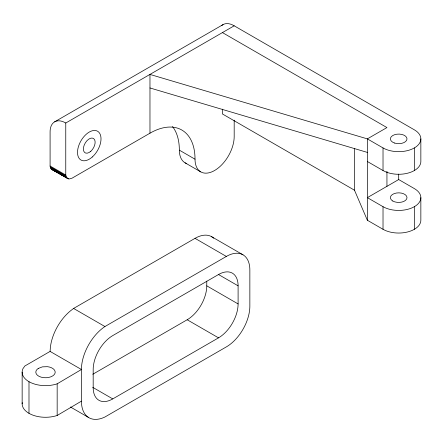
<?xml version="1.0" encoding="UTF-8"?>
<svg xmlns="http://www.w3.org/2000/svg" width="443" height="443" viewBox="0 0 443 443"><rect width="100%" height="100%" fill="white"/><g stroke="black" fill="none" stroke-linecap="round" stroke-linejoin="round"><path stroke-width="0.66" d="M81.429 401.148L81.429 369.506A36.121 20.854 -60 0 1 104.93 326.535L226.351 256.436A33.236 19.187 -60 0 1 249.852 270.003L249.852 306.185A33.236 19.187 -60 0 1 226.351 346.891L104.93 416.996A36.138 20.865 -60 0 1 81.429 401.148L57.164 415.479A23.341 13.478 0 0 1 32.954 415.174A23.341 13.478 0 0 1 22.239 402.637M50.092 351.415L81.429 369.506L57.164 383.832A23.341 13.478 0 0 1 31.281 382.852A23.341 13.478 0 0 1 22.947 368.676L24.886 365.968L50.092 351.415L50.352 347.683A36.121 20.854 -60 0 1 70.52 310.814L73.593 308.444L195.02 238.345A33.236 19.187 -60 0 1 213.664 238.196M54.639 121.836L223.039 24.609M234.186 120.175L234.186 136.582A27.699 15.992 -60 0 1 214.6 170.5A27.699 15.992 -60 0 1 195.02 159.198A63.703 36.78 -60 0 0 149.972 133.188L72.082 178.158L69.053 179.016L52.108 169.652L50.408 167.604L50.092 166.003L50.092 132.058A21.945 12.67 60 0 1 65.763 123.01L234.186 25.81L414.36 129.832A22.156 12.792 0 0 1 414.36 147.923L414.36 170.538M414.36 206.682A22.156 12.792 0 0 0 414.36 188.591L398.694 179.548L367.358 197.639L383.023 206.682A22.156 12.792 0 0 0 414.36 206.682L414.36 229.297M92.781 374.257L187.184 319.757A27.699 15.992 -60 0 0 206.77 285.835L206.77 281.144M112.766 398.905L218.521 337.848A27.699 15.992 -60 0 0 238.101 303.926L238.101 285.835A27.699 15.992 -60 0 0 218.521 274.527L112.766 335.584A27.699 15.992 -60 0 0 93.18 369.506L93.18 387.597A27.699 15.992 -60 0 0 112.766 398.905L92.665 387.298M52.717 169.874L53.387 169.974M149.972 87.963L367.358 152.409M51.56 169.309L68.383 178.922M234.186 25.81L232.11 24.736A21.945 12.67 60 0 0 221.683 25.616M222.436 32.594L386.944 127.573L367.358 138.88L149.972 74.43L149.972 133.188M414.36 147.923A22.156 12.792 0 0 1 383.023 147.923L367.358 138.88L367.358 220.254L383.023 229.297A22.156 12.792 0 0 0 407.172 232.071A22.156 12.792 0 0 0 420.85 220.254L420.85 197.639M367.358 161.496L383.023 170.538A22.156 12.792 0 0 0 407.172 173.313A22.156 12.792 0 0 0 420.85 161.496L420.85 138.88M367.358 220.254L354.5 190.213L222.436 113.967L222.436 109.172M172.51 126.548A63.703 36.78 -60 0 1 179.349 150.149L195.02 159.198M185.085 162.83L200.751 171.873M211.632 236.7L242.969 254.791M195.02 238.345L226.351 256.436M50.092 166.003L65.763 175.051L66.372 177.322L67.773 178.695M50.203 166.845L65.869 175.888M50.408 167.604L66.073 176.646M50.707 168.274L66.372 177.322M53.963 170.306L55.126 170.976M60.929 174.326L62.086 174.996M63.249 175.666L64.412 176.336M51.095 168.844L66.76 177.892M218.593 274.571L238.101 285.835M206.77 285.835L238.101 303.926M187.184 319.757L218.521 337.848M73.593 308.444L104.93 326.535M70.465 407.006L88.201 417.251M398.694 174.093L398.694 179.548M386.944 171.33L386.944 186.331M383.023 147.923L383.023 170.538M383.023 206.682L383.023 229.297M354.5 148.411L354.5 190.213M65.763 123.01L65.763 175.051M57.164 383.832L57.164 415.479M28.989 381.689L28.989 413.336M22.15 372.159L22.15 403.806M186.724 163.572A27.699 15.992 -60 0 1 179.349 150.149M38.209 368.471L36.802 369.683A9.696 5.598 0 0 0 39.095 376.367A9.696 5.598 0 0 0 50.873 376.816L52.778 375.852A9.696 5.598 0 0 0 55.165 371.799L54.672 370.365A9.696 5.598 0 0 0 47.384 366.671L42.378 366.859L38.209 368.471M90.782 151.301A8.306 4.795 -60 0 0 93.418 138.432A8.306 4.795 -60 0 0 83.589 147.148A8.306 4.795 -60 0 0 90.782 151.301M92.305 156.977A16.618 9.596 -60 0 0 97.571 131.233A16.618 9.596 -60 0 0 77.913 148.665A16.618 9.596 -60 0 0 92.305 156.977M392.819 201.028A8.306 4.795 0 0 0 406.718 198.879A8.306 4.795 0 0 0 396.54 193.004A8.306 4.795 0 0 0 392.819 201.028M394.536 143.034A8.306 4.795 0 0 0 407.001 138.88A8.306 4.795 0 0 0 394.536 134.727A8.306 4.795 0 0 0 394.536 143.034"/></g></svg>
